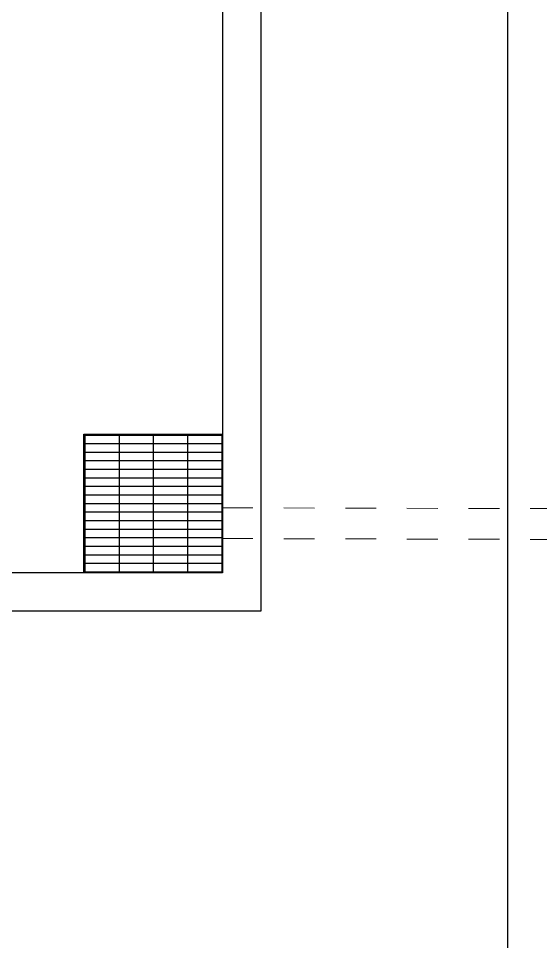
# Model space of a CAD drawing. Header units: metres. Extents: x 530797 to 531186, y 2675944 to 2676144.
# Drawn here: x 531162.757 to 531164.452, y 2676008.779 to 2676011.779 of the extents above; entities that cross this region are included whole.
import ezdxf

# ---------------------------------------------------------------- set-up
doc = ezdxf.new("R2010")
doc.units = ezdxf.units.M
doc.linetypes.add('HIDDEN', pattern=[0.375, 0.25, -0.125])
doc.layers.add('IDT', color=7, linetype='Continuous')
doc.linetypes.add('FOUNDATION LAYOUT$0$FENCELINE1', pattern='A,6.35,-2.54,[133,ltypeshp.shx,S=2.54,R=0,X=-2.54,Y=0],-2.54,25.4', length=36.83)

# ---------------------------------------------------------------- blocks, each defined once
blk = doc.blocks.new('IDT')
at = {"layer": 'IDT', "color": 0}
for p, q in [((12.6025, 7.0104), (12.6025, 16.8104)), ((12.6025, 16.8104), (19.5525, 16.8104)), ((12.7275, 7.1354), (12.7275, 16.6854)), ((12.7275, 16.6854), (19.4275, 16.6854)), ((12.7275, 16.6854), (13.1775, 16.6854)), ((12.7275, 16.2354), (12.7275, 16.6854)), ((13.1775, 16.6854), (13.1775, 16.2354)), ((13.1775, 16.2354), (12.7275, 16.2354))]:
    blk.add_line(p, q, dxfattribs=at)
at = {"layer": 'IDT', "color": 0, "linetype": 'Continuous'}
for p, q in [((13.1775, 16.6824), (12.7275, 16.6824)), ((12.7288, 16.6854), (12.7288, 16.2354)), ((12.8399, 16.6854), (12.8399, 16.2354)), ((12.951, 16.6854), (12.951, 16.2354)), ((13.0622, 16.6854), (13.0622, 16.2354)), ((13.1733, 16.6854), (13.1733, 16.2354)), ((13.1775, 16.6546), (12.7275, 16.6546)), ((13.1775, 16.6268), (12.7275, 16.6268)), ((13.1775, 16.599), (12.7275, 16.599)), ((13.1775, 16.5712), (12.7275, 16.5712)), ((13.1775, 16.5435), (12.7275, 16.5435)), ((13.1775, 16.5157), (12.7275, 16.5157)), ((13.1775, 16.4879), (12.7275, 16.4879)), ((13.1775, 16.4601), (12.7275, 16.4601)), ((13.1775, 16.4323), (12.7275, 16.4323)), ((13.1775, 16.4045), (12.7275, 16.4045)), ((13.1775, 16.3768), (12.7275, 16.3768)), ((13.1775, 16.349), (12.7275, 16.349)), ((13.1775, 16.3212), (12.7275, 16.3212)), ((13.1775, 16.2934), (12.7275, 16.2934)), ((13.1775, 16.2656), (12.7275, 16.2656)), ((13.1775, 16.2379), (12.7275, 16.2379))]:
    blk.add_line(p, q, dxfattribs=at)
at = {"layer": 'IDT', "color": 253, "linetype": 'HIDDEN', "lineweight": 0, "ltscale": 0.3}
for p, q in [((9.8284, 16.5818), (12.7275, 16.5744)), ((9.8284, 16.4818), (12.7275, 16.4744))]:
    blk.add_line(p, q, dxfattribs=at)
at = {"layer": 'IDT', "color": 7, "linetype": 'FOUNDATION LAYOUT$0$FENCELINE1', "ltscale": 0.01}
blk.add_lwpolyline([(19.9107, 22.4854), (11.801, 22.4854), (11.801, 6.2104), (19.7314, 6.2104), (25.552, 6.2104), (25.552, 9.0601)], dxfattribs=at)

msp = doc.modelspace()

# ---------------------------------------------------------------- block references
at = {"layer": 'IDT', "color": 8, "rotation": 180}
msp.add_blockref('IDT', (531176.1473, 2676026.663), dxfattribs=at)

doc.saveas('drawing.dxf')
